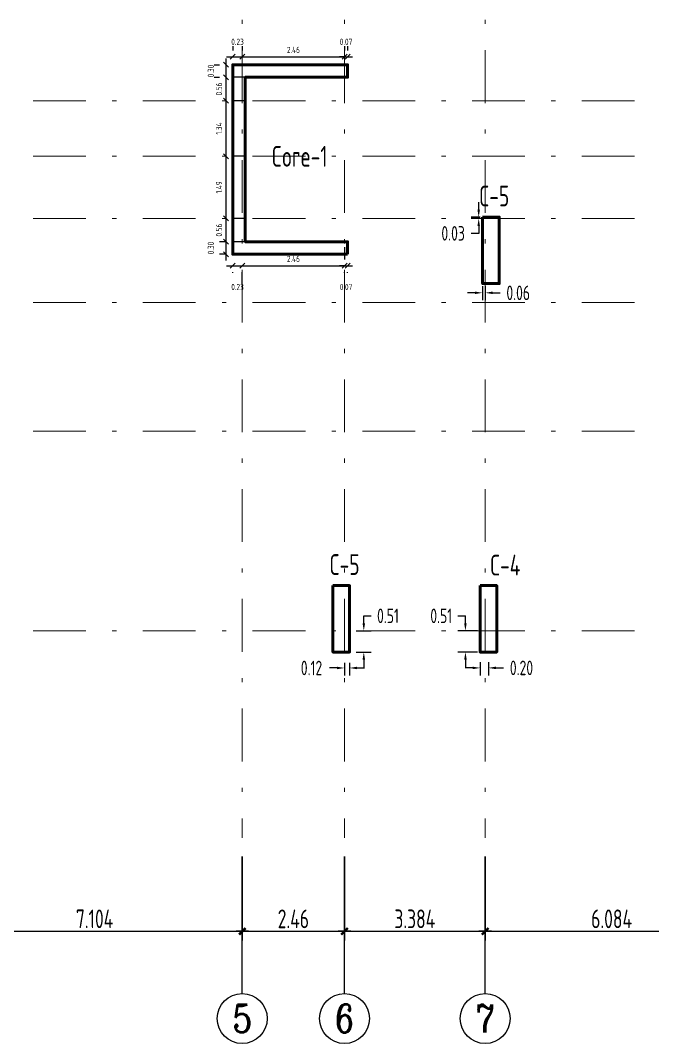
# Model space of a CAD drawing. Header units: metres. Extents: x 0 to 435, y 0 to 273.
# Drawn here: x 268.46 to 283.67, y 12.89 to 37.5 of the extents above; entities that cross this region are included whole.
import ezdxf
from ezdxf.enums import TextEntityAlignment as Align

# ---------------------------------------------------------------- set-up
doc = ezdxf.new("R2010")
doc.units = ezdxf.units.M
doc.header["$MEASUREMENT"] = 0
doc.linetypes.add('B4-PLANS$0$DASHDOT', pattern=[25.4, 12.7, -6.35, 0, -6.35])
doc.layers.get('0').update_dxf_attribs({"plot": 0})
for name, color, linetype in [('Columns', 2, 'Continuous'), ('S-Walls', 4, 'Continuous'), ('YQ_AXIS', 3, 'Continuous'), ('YQ_DIM', 3, 'Continuous')]:
    doc.layers.add(name, color=color, linetype=linetype)
doc.layers.add('Dote', color=1, linetype='B4-PLANS$0$DASHDOT', lineweight=15)
doc.styles.add('YQ_AXIS', font='COMPLEX.SHX', dxfattribs={"width": 0.8, "bigfont": 'GBCBIG.SHX'})
doc.styles.add('YQ_DIM', font='SUPEROS.SHX', dxfattribs={"width": 0.8, "bigfont": 'HZDX.SHX'})
doc.styles.add('YQ_TEXT', font='SUPEROS.SHX', dxfattribs={"width": 0.8, "bigfont": 'HZDX.SHX'})
doc.dimstyles.new('Col Coor', dxfattribs={"dimscale": 0, "dimtxt": 0.35, "dimasz": 0.18, "dimexe": 0.18, "dimexo": 0.0625, "dimgap": 0.09, "dimtad": 0, "dimtih": 1, "dimtoh": 1, "dimzin": 0, "dimdsep": 46, "dimtxsty": 'YQ_DIM', "dimcen": 0.09, "dimclrt": 256, "dimadec": 0, "dimazin": 0, "dimtfac": 1, "dimtofl": 0, "dimtmove": 0, "dimatfit": 3, "dimfxl": 1, "dimtolj": 1, "dimtzin": 0, "dimarcsym": 0})
doc.dimstyles.new('EXT-DIM', dxfattribs={"dimscale": 0, "dimtxt": 0.15, "dimasz": 0.12, "dimexe": 0.15, "dimexo": 0.45, "dimgap": 0.09, "dimtad": 1, "dimzin": 0, "dimdsep": 46, "dimtxsty": 'YQ_DIM', "dimblk": 'OBLIQUE', "dimcen": 0.09, "dimdle": 0.15, "dimadec": 0, "dimazin": 0, "dimtfac": 1.5, "dimtofl": 0, "dimtmove": 2, "dimatfit": 3, "dimldrblk": 'OBLIQUE', "dimfxl": 0.15, "dimtolj": 1, "dimtzin": 0, "dimarcsym": 0})
doc.dimstyles.new('yqm0_150', dxfattribs={"dimscale": 0.15, "dimtxt": 3, "dimasz": 1, "dimexe": 1.5, "dimexo": 3, "dimgap": 0.5, "dimtad": 1, "dimdec": 3, "dimdsep": 46, "dimtxsty": 'YQ_DIM', "dimblk": 'YQTICK', "dimcen": 0, "dimclrd": 256, "dimclre": 256, "dimclrt": 7, "dimadec": 1, "dimazin": 2, "dimtfac": 1, "dimtdec": 4, "dimtix": 1, "dimtmove": 2, "dimatfit": 2, "dimfxl": 1, "dimtolj": 1, "dimtzin": 0, "dimarcsym": 0})

# ---------------------------------------------------------------- blocks, each defined once
blk = doc.blocks.new('YQTICK')
blk.add_line((-1, 0), (1, 0))
at = {"const_width": 0.4}
blk.add_lwpolyline([(0.53, 0.53), (-0.53, -0.53)], dxfattribs=at)
blk = doc.blocks.new('*D784')
at = {"layer": 'Defpoints', "color": 0, "transparency": 16777216}
for p in [(266.693, 17.836), (273.797, 17.836), (273.797, 15.586)]:
    blk.add_point(p, dxfattribs=at)
at = {"layer": 'YQ_DIM', "lineweight": -2, "transparency": 16777216}
for p, q in [((266.693, 17.386), (266.693, 15.361)), ((273.797, 17.386), (273.797, 15.361)), ((266.843, 15.586), (273.647, 15.586))]:
    blk.add_line(p, q, dxfattribs=at)
at = {"layer": 'YQ_DIM', "lineweight": -2, "transparency": 16777216, "xscale": 0.15, "yscale": 0.15, "zscale": 0.15, "rotation": 180}
blk.add_blockref('YQTICK', (266.693, 15.586), dxfattribs=at)
at = {"layer": 'YQ_DIM', "lineweight": -2, "transparency": 16777216, "xscale": 0.15, "yscale": 0.15, "zscale": 0.15}
blk.add_blockref('YQTICK', (273.797, 15.586), dxfattribs=at)
at = {"layer": 'YQ_DIM', "color": 7, "transparency": 16777216, "insert": (270.245, 15.886), "char_height": 0.45, "attachment_point": 5, "style": 'YQ_DIM'}
blk.add_mtext('\\A1;7.104', dxfattribs=at)
blk = doc.blocks.new('*D785')
at = {"layer": 'Defpoints', "color": 0, "transparency": 16777216}
for p in [(273.797, 17.836), (276.257, 17.836), (276.257, 15.586)]:
    blk.add_point(p, dxfattribs=at)
at = {"layer": 'YQ_DIM', "lineweight": -2, "transparency": 16777216}
for p, q in [((273.797, 17.386), (273.797, 15.361)), ((276.257, 17.386), (276.257, 15.361)), ((273.947, 15.586), (276.107, 15.586))]:
    blk.add_line(p, q, dxfattribs=at)
at = {"layer": 'YQ_DIM', "lineweight": -2, "transparency": 16777216, "xscale": 0.15, "yscale": 0.15, "zscale": 0.15, "rotation": 180}
blk.add_blockref('YQTICK', (273.797, 15.586), dxfattribs=at)
at = {"layer": 'YQ_DIM', "lineweight": -2, "transparency": 16777216, "xscale": 0.15, "yscale": 0.15, "zscale": 0.15}
blk.add_blockref('YQTICK', (276.257, 15.586), dxfattribs=at)
at = {"layer": 'YQ_DIM', "color": 7, "transparency": 16777216, "insert": (275.027, 15.886), "char_height": 0.45, "attachment_point": 5, "style": 'YQ_DIM'}
blk.add_mtext('\\A1;2.46', dxfattribs=at)
blk = doc.blocks.new('*D786')
at = {"layer": 'Defpoints', "color": 0, "transparency": 16777216}
for p in [(276.257, 17.836), (279.641, 17.836), (279.641, 15.586)]:
    blk.add_point(p, dxfattribs=at)
at = {"layer": 'YQ_DIM', "lineweight": -2, "transparency": 16777216}
for p, q in [((276.257, 17.386), (276.257, 15.361)), ((279.641, 17.386), (279.641, 15.361)), ((276.407, 15.586), (279.491, 15.586))]:
    blk.add_line(p, q, dxfattribs=at)
at = {"layer": 'YQ_DIM', "lineweight": -2, "transparency": 16777216, "xscale": 0.15, "yscale": 0.15, "zscale": 0.15, "rotation": 180}
blk.add_blockref('YQTICK', (276.257, 15.586), dxfattribs=at)
at = {"layer": 'YQ_DIM', "lineweight": -2, "transparency": 16777216, "xscale": 0.15, "yscale": 0.15, "zscale": 0.15}
blk.add_blockref('YQTICK', (279.641, 15.586), dxfattribs=at)
at = {"layer": 'YQ_DIM', "color": 7, "transparency": 16777216, "insert": (277.949, 15.886), "char_height": 0.45, "attachment_point": 5, "style": 'YQ_DIM'}
blk.add_mtext('\\A1;3.384', dxfattribs=at)
blk = doc.blocks.new('*D787')
at = {"layer": 'Defpoints', "color": 0, "transparency": 16777216}
for p in [(279.641, 17.836), (285.725, 17.836), (285.725, 15.586)]:
    blk.add_point(p, dxfattribs=at)
at = {"layer": 'YQ_DIM', "lineweight": -2, "transparency": 16777216}
for p, q in [((279.641, 17.386), (279.641, 15.361)), ((285.725, 17.386), (285.725, 15.361)), ((279.791, 15.586), (285.575, 15.586))]:
    blk.add_line(p, q, dxfattribs=at)
at = {"layer": 'YQ_DIM', "lineweight": -2, "transparency": 16777216, "xscale": 0.15, "yscale": 0.15, "zscale": 0.15, "rotation": 180}
blk.add_blockref('YQTICK', (279.641, 15.586), dxfattribs=at)
at = {"layer": 'YQ_DIM', "lineweight": -2, "transparency": 16777216, "xscale": 0.15, "yscale": 0.15, "zscale": 0.15}
blk.add_blockref('YQTICK', (285.725, 15.586), dxfattribs=at)
at = {"layer": 'YQ_DIM', "color": 7, "transparency": 16777216, "insert": (282.683, 15.886), "char_height": 0.45, "attachment_point": 5, "style": 'YQ_DIM'}
blk.add_mtext('\\A1;6.084', dxfattribs=at)
blk = doc.blocks.new('*D1230')
at = {"layer": 'Columns', "color": 0, "lineweight": -2, "transparency": 16777216}
for p, q in [((276.077, 21.922), (275.897, 21.922)), ((276.257, 22.048), (276.257, 21.742)), ((276.379, 22.048), (276.379, 21.742)), ((276.559, 21.922), (276.739, 21.922))]:
    blk.add_line(p, q, dxfattribs=at)
at = {"layer": 'Columns', "color": 0, "transparency": 16777216}
for points in [[(276.077, 21.952), (276.077, 21.892), (276.257, 21.922)], [(276.559, 21.952), (276.559, 21.892), (276.379, 21.922)]]:
    blk.add_solid(points, dxfattribs=at)
at = {"layer": 'Defpoints', "color": 0, "transparency": 16777216}
for p in [(276.257, 22.11), (276.257, 21.922), (276.379, 22.11)]:
    blk.add_point(p, dxfattribs=at)
at = {"layer": 'Columns', "transparency": 16777216, "insert": (275.463, 21.922), "char_height": 0.35, "attachment_point": 5, "style": 'YQ_DIM'}
blk.add_mtext('\\A1;0.12', dxfattribs=at)
blk = doc.blocks.new('*D1231')
at = {"layer": 'Columns', "color": 0, "lineweight": -2, "transparency": 16777216}
for p, q in [((276.721, 22.996), (276.721, 23.176)), ((276.721, 23.176), (276.901, 23.176)), ((276.54, 22.816), (276.901, 22.816)), ((276.54, 22.304), (276.901, 22.304)), ((276.721, 22.124), (276.721, 21.944))]:
    blk.add_line(p, q, dxfattribs=at)
at = {"layer": 'Columns', "color": 0, "transparency": 16777216}
for points in [[(276.691, 22.996), (276.751, 22.996), (276.721, 22.816)], [(276.691, 22.124), (276.751, 22.124), (276.721, 22.304)]]:
    blk.add_solid(points, dxfattribs=at)
at = {"layer": 'Defpoints', "color": 0, "transparency": 16777216}
for p in [(276.478, 22.816), (276.721, 22.816), (276.478, 22.304)]:
    blk.add_point(p, dxfattribs=at)
at = {"layer": 'Columns', "transparency": 16777216, "insert": (277.303, 23.176), "char_height": 0.35, "attachment_point": 5, "style": 'YQ_DIM'}
blk.add_mtext('\\A1;0.51', dxfattribs=at)
blk = doc.blocks.new('*D1232')
at = {"layer": 'Columns', "color": 0, "lineweight": -2, "transparency": 16777216}
for p, q in [((279.339, 21.924), (279.159, 21.924)), ((279.519, 22.062), (279.519, 21.744)), ((279.719, 22.062), (279.719, 21.744)), ((279.899, 21.924), (280.079, 21.924))]:
    blk.add_line(p, q, dxfattribs=at)
at = {"layer": 'Columns', "color": 0, "transparency": 16777216}
for points in [[(279.339, 21.954), (279.339, 21.894), (279.519, 21.924)], [(279.899, 21.954), (279.899, 21.894), (279.719, 21.924)]]:
    blk.add_solid(points, dxfattribs=at)
at = {"layer": 'Defpoints', "color": 0, "transparency": 16777216}
for p in [(279.519, 22.125), (279.719, 22.125, 0), (279.719, 21.924)]:
    blk.add_point(p, dxfattribs=at)
at = {"layer": 'Columns', "transparency": 16777216, "insert": (280.514, 21.924), "char_height": 0.35, "attachment_point": 5, "style": 'YQ_DIM'}
blk.add_mtext('\\A1;0.20', dxfattribs=at)
blk = doc.blocks.new('*D1259')
at = {"layer": 'Columns', "color": 0, "lineweight": -2, "transparency": 16777216}
for p, q in [((279.485, 32.952), (279.485, 33.132)), ((279.517, 32.772), (279.305, 32.772)), ((279.517, 32.74), (279.305, 32.74)), ((279.485, 32.56), (279.485, 32.38)), ((279.485, 32.38), (279.305, 32.38))]:
    blk.add_line(p, q, dxfattribs=at)
at = {"layer": 'Columns', "color": 0, "transparency": 16777216}
for points in [[(279.455, 32.952), (279.515, 32.952), (279.485, 32.772)], [(279.455, 32.56), (279.515, 32.56), (279.485, 32.74)]]:
    blk.add_solid(points, dxfattribs=at)
at = {"layer": 'Defpoints', "color": 0, "transparency": 16777216}
for p in [(279.485, 32.74), (279.579, 32.772, 0), (279.579, 32.74, 0)]:
    blk.add_point(p, dxfattribs=at)
at = {"layer": 'Columns', "transparency": 16777216, "insert": (278.87, 32.38), "char_height": 0.35, "attachment_point": 5, "style": 'YQ_DIM'}
blk.add_mtext('\\A1;0.03', dxfattribs=at)
blk = doc.blocks.new('*D1260')
at = {"layer": 'Columns', "color": 0, "lineweight": -2, "transparency": 16777216}
for p, q in [((279.579, 31.11), (279.579, 30.769)), ((279.641, 31.11), (279.641, 30.769)), ((279.399, 30.949), (279.219, 30.949)), ((279.821, 30.949), (280.001, 30.949))]:
    blk.add_line(p, q, dxfattribs=at)
at = {"layer": 'Columns', "color": 0, "transparency": 16777216}
for points in [[(279.399, 30.979), (279.399, 30.919), (279.579, 30.949)], [(279.821, 30.979), (279.821, 30.919), (279.641, 30.949)]]:
    blk.add_solid(points, dxfattribs=at)
at = {"layer": 'Defpoints', "color": 0, "transparency": 16777216}
for p in [(279.579, 31.172, 0), (279.641, 31.172), (279.641, 30.949)]:
    blk.add_point(p, dxfattribs=at)
at = {"layer": 'Columns', "transparency": 16777216, "insert": (280.436, 30.949), "char_height": 0.35, "attachment_point": 5, "style": 'YQ_DIM'}
blk.add_mtext('\\A1;0.06', dxfattribs=at)
blk = doc.blocks.new('_OBLIQUE')
at = {"color": 0, "linetype": 'ByBlock'}
blk.add_line((-0.5, -0.5), (0.5, 0.5), dxfattribs=at)
blk = doc.blocks.new('*D1279')
at = {"layer": 'Columns', "color": 0, "lineweight": -2, "transparency": 16777216}
for p, q in [((273.119, 36.436), (273.252, 36.436)), ((273.402, 36.586), (273.402, 35.986)), ((273.119, 36.136), (273.252, 36.136))]:
    blk.add_line(p, q, dxfattribs=at)
at = {"layer": 'Defpoints', "color": 0, "transparency": 16777216}
for p in [(273.569, 36.436), (273.402, 36.136), (273.569, 36.136)]:
    blk.add_point(p, dxfattribs=at)
at = {"layer": 'Columns', "color": 0, "lineweight": -2, "transparency": 16777216, "xscale": 0.12, "yscale": 0.12, "zscale": 0.12}
for p, rotation in [((273.402, 36.436), 90), ((273.402, 36.136), 270)]:
    blk.add_blockref('_OBLIQUE', p, dxfattribs=dict(at, rotation=rotation))
at = {"layer": 'Columns', "color": 0, "transparency": 16777216, "insert": (273.042, 36.286), "char_height": 0.15, "attachment_point": 5, "rotation": 90, "style": 'YQ_DIM'}
blk.add_mtext('\\A1;0.30', dxfattribs=at)
blk = doc.blocks.new('*D1280')
at = {"layer": 'Columns', "color": 0, "lineweight": -2, "transparency": 16777216}
for p, q in [((273.402, 36.284), (273.402, 35.422)), ((273.852, 36.134), (273.552, 36.134)), ((273.852, 35.572), (273.552, 35.572))]:
    blk.add_line(p, q, dxfattribs=at)
at = {"layer": 'Defpoints', "color": 0, "transparency": 16777216}
for p in [(273.402, 36.134), (273.402, 35.572), (273.402, 35.572)]:
    blk.add_point(p, dxfattribs=at)
at = {"layer": 'Columns', "color": 0, "lineweight": -2, "transparency": 16777216, "xscale": 0.12, "yscale": 0.12, "zscale": 0.12}
for p, rotation in [((273.402, 36.134), 90), ((273.402, 35.572), 270)]:
    blk.add_blockref('_OBLIQUE', p, dxfattribs=dict(at, rotation=rotation))
at = {"layer": 'Columns', "color": 0, "transparency": 16777216, "insert": (273.237, 35.853), "char_height": 0.15, "attachment_point": 5, "rotation": 90, "style": 'YQ_DIM'}
blk.add_mtext('\\A1;0.56', dxfattribs=at)
blk = doc.blocks.new('*D1281')
at = {"layer": 'Columns', "color": 0, "lineweight": -2, "transparency": 16777216}
for p, q in [((273.402, 35.722), (273.402, 34.084)), ((273.852, 35.572), (273.552, 35.572)), ((273.852, 34.234), (273.552, 34.234))]:
    blk.add_line(p, q, dxfattribs=at)
at = {"layer": 'Defpoints', "color": 0, "transparency": 16777216}
for p in [(273.402, 35.572), (273.402, 34.234), (273.402, 34.234)]:
    blk.add_point(p, dxfattribs=at)
at = {"layer": 'Columns', "color": 0, "lineweight": -2, "transparency": 16777216, "xscale": 0.12, "yscale": 0.12, "zscale": 0.12}
for p, rotation in [((273.402, 35.572), 90), ((273.402, 34.234), 270)]:
    blk.add_blockref('_OBLIQUE', p, dxfattribs=dict(at, rotation=rotation))
at = {"layer": 'Columns', "color": 0, "transparency": 16777216, "insert": (273.237, 34.903), "char_height": 0.15, "attachment_point": 5, "rotation": 90, "style": 'YQ_DIM'}
blk.add_mtext('\\A1;1.34', dxfattribs=at)
blk = doc.blocks.new('*D1282')
at = {"layer": 'Columns', "color": 0, "lineweight": -2, "transparency": 16777216}
for p, q in [((273.402, 34.384), (273.402, 32.59)), ((273.852, 34.234), (273.552, 34.234)), ((273.852, 32.74), (273.552, 32.74))]:
    blk.add_line(p, q, dxfattribs=at)
at = {"layer": 'Defpoints', "color": 0, "transparency": 16777216}
for p in [(273.402, 34.234), (273.402, 32.74), (273.402, 32.74)]:
    blk.add_point(p, dxfattribs=at)
at = {"layer": 'Columns', "color": 0, "lineweight": -2, "transparency": 16777216, "xscale": 0.12, "yscale": 0.12, "zscale": 0.12}
for p, rotation in [((273.402, 34.234), 90), ((273.402, 32.74), 270)]:
    blk.add_blockref('_OBLIQUE', p, dxfattribs=dict(at, rotation=rotation))
at = {"layer": 'Columns', "color": 0, "transparency": 16777216, "insert": (273.237, 33.487), "char_height": 0.15, "attachment_point": 5, "rotation": 90, "style": 'YQ_DIM'}
blk.add_mtext('\\A1;1.49', dxfattribs=at)
blk = doc.blocks.new('*D1283')
at = {"layer": 'Columns', "color": 0, "lineweight": -2, "transparency": 16777216}
for p, q in [((273.402, 32.89), (273.402, 32.026)), ((273.852, 32.74), (273.552, 32.74)), ((273.852, 32.176), (273.552, 32.176))]:
    blk.add_line(p, q, dxfattribs=at)
at = {"layer": 'Defpoints', "color": 0, "transparency": 16777216}
for p in [(273.402, 32.74), (273.402, 32.176), (273.402, 32.176)]:
    blk.add_point(p, dxfattribs=at)
at = {"layer": 'Columns', "color": 0, "lineweight": -2, "transparency": 16777216, "xscale": 0.12, "yscale": 0.12, "zscale": 0.12}
for p, rotation in [((273.402, 32.74), 90), ((273.402, 32.176), 270)]:
    blk.add_blockref('_OBLIQUE', p, dxfattribs=dict(at, rotation=rotation))
at = {"layer": 'Columns', "color": 0, "transparency": 16777216, "insert": (273.237, 32.458), "char_height": 0.15, "attachment_point": 5, "rotation": 90, "style": 'YQ_DIM'}
blk.add_mtext('\\A1;0.56', dxfattribs=at)
blk = doc.blocks.new('*D1284')
at = {"layer": 'Columns', "color": 0, "lineweight": -2, "transparency": 16777216}
for p, q in [((273.402, 32.326), (273.402, 31.726)), ((273.419, 32.176), (273.252, 32.176)), ((273.419, 31.876), (273.252, 31.876))]:
    blk.add_line(p, q, dxfattribs=at)
at = {"layer": 'Defpoints', "color": 0, "transparency": 16777216}
for p in [(273.869, 32.176), (273.402, 31.876), (273.869, 31.876)]:
    blk.add_point(p, dxfattribs=at)
at = {"layer": 'Columns', "color": 0, "lineweight": -2, "transparency": 16777216, "xscale": 0.12, "yscale": 0.12, "zscale": 0.12}
for p, rotation in [((273.402, 32.176), 90), ((273.402, 31.876), 270)]:
    blk.add_blockref('_OBLIQUE', p, dxfattribs=dict(at, rotation=rotation))
at = {"layer": 'Columns', "color": 0, "transparency": 16777216, "insert": (273.042, 32.026), "char_height": 0.15, "attachment_point": 5, "rotation": 90, "style": 'YQ_DIM'}
blk.add_mtext('\\A1;0.30', dxfattribs=at)
blk = doc.blocks.new('*D1285')
at = {"layer": 'Columns', "color": 0, "lineweight": -2, "transparency": 16777216}
for p, q in [((273.419, 31.599), (273.947, 31.599)), ((273.569, 31.426), (273.569, 31.449)), ((273.797, 31.426), (273.797, 31.449))]:
    blk.add_line(p, q, dxfattribs=at)
at = {"layer": 'Defpoints', "color": 0, "transparency": 16777216}
for p in [(273.569, 31.876), (273.797, 31.876), (273.797, 31.599)]:
    blk.add_point(p, dxfattribs=at)
at = {"layer": 'Columns', "color": 0, "lineweight": -2, "transparency": 16777216, "xscale": 0.12, "yscale": 0.12, "zscale": 0.12, "rotation": 180}
blk.add_blockref('_OBLIQUE', (273.569, 31.599), dxfattribs=at)
at = {"layer": 'Columns', "color": 0, "lineweight": -2, "transparency": 16777216, "xscale": 0.12, "yscale": 0.12, "zscale": 0.12}
blk.add_blockref('_OBLIQUE', (273.797, 31.599), dxfattribs=at)
at = {"layer": 'Columns', "color": 0, "transparency": 16777216, "insert": (273.683, 31.089), "char_height": 0.15, "attachment_point": 5, "style": 'YQ_DIM'}
blk.add_mtext('\\A1;0.23', dxfattribs=at)
blk = doc.blocks.new('*D1286')
at = {"layer": 'Columns', "color": 0, "lineweight": -2, "transparency": 16777216}
for p, q in [((276.257, 32.049), (276.257, 31.749)), ((273.647, 31.599), (276.407, 31.599)), ((273.797, 31.149), (273.797, 31.449))]:
    blk.add_line(p, q, dxfattribs=at)
at = {"layer": 'Defpoints', "color": 0, "transparency": 16777216}
for p in [(273.797, 31.599), (276.257, 31.599), (276.257, 31.599)]:
    blk.add_point(p, dxfattribs=at)
at = {"layer": 'Columns', "color": 0, "lineweight": -2, "transparency": 16777216, "xscale": 0.12, "yscale": 0.12, "zscale": 0.12, "rotation": 180}
blk.add_blockref('_OBLIQUE', (273.797, 31.599), dxfattribs=at)
at = {"layer": 'Columns', "color": 0, "lineweight": -2, "transparency": 16777216, "xscale": 0.12, "yscale": 0.12, "zscale": 0.12}
blk.add_blockref('_OBLIQUE', (276.257, 31.599), dxfattribs=at)
at = {"layer": 'Columns', "color": 0, "transparency": 16777216, "insert": (275.027, 31.764), "char_height": 0.15, "attachment_point": 5, "style": 'YQ_DIM'}
blk.add_mtext('\\A1;2.46', dxfattribs=at)
blk = doc.blocks.new('*D1287')
at = {"layer": 'Columns', "color": 0, "lineweight": -2, "transparency": 16777216}
for p, q in [((276.257, 31.599), (276.137, 31.599)), ((276.329, 31.599), (276.449, 31.599)), ((276.257, 31.426), (276.257, 31.449)), ((276.329, 31.426), (276.329, 31.449))]:
    blk.add_line(p, q, dxfattribs=at)
at = {"layer": 'Defpoints', "color": 0, "transparency": 16777216}
for p in [(276.257, 31.876), (276.329, 31.876), (276.257, 31.599)]:
    blk.add_point(p, dxfattribs=at)
at = {"layer": 'Columns', "color": 0, "lineweight": -2, "transparency": 16777216, "xscale": 0.12, "yscale": 0.12, "zscale": 0.12}
blk.add_blockref('_OBLIQUE', (276.257, 31.599), dxfattribs=at)
at = {"layer": 'Columns', "color": 0, "lineweight": -2, "transparency": 16777216, "xscale": 0.12, "yscale": 0.12, "zscale": 0.12, "rotation": 180}
blk.add_blockref('_OBLIQUE', (276.329, 31.599), dxfattribs=at)
at = {"layer": 'Columns', "color": 0, "transparency": 16777216, "insert": (276.293, 31.089), "char_height": 0.15, "attachment_point": 5, "style": 'YQ_DIM'}
blk.add_mtext('\\A1;0.07', dxfattribs=at)
blk = doc.blocks.new('*D1288')
at = {"layer": 'Columns', "color": 0, "lineweight": -2, "transparency": 16777216}
for p, q in [((273.569, 36.886), (273.569, 36.778)), ((273.797, 36.886), (273.797, 36.778)), ((273.419, 36.628), (273.947, 36.628))]:
    blk.add_line(p, q, dxfattribs=at)
at = {"layer": 'Defpoints', "color": 0, "transparency": 16777216}
for p in [(273.569, 36.436), (273.797, 36.628), (273.797, 36.436)]:
    blk.add_point(p, dxfattribs=at)
at = {"layer": 'Columns', "color": 0, "lineweight": -2, "transparency": 16777216, "xscale": 0.12, "yscale": 0.12, "zscale": 0.12, "rotation": 180}
blk.add_blockref('_OBLIQUE', (273.569, 36.628), dxfattribs=at)
at = {"layer": 'Columns', "color": 0, "lineweight": -2, "transparency": 16777216, "xscale": 0.12, "yscale": 0.12, "zscale": 0.12}
blk.add_blockref('_OBLIQUE', (273.797, 36.628), dxfattribs=at)
at = {"layer": 'Columns', "color": 0, "transparency": 16777216, "insert": (273.683, 36.988), "char_height": 0.15, "attachment_point": 5, "style": 'YQ_DIM'}
blk.add_mtext('\\A1;0.23', dxfattribs=at)
blk = doc.blocks.new('*D1289')
at = {"layer": 'Columns', "color": 0, "lineweight": -2, "transparency": 16777216}
for p, q in [((273.797, 36.886), (273.797, 36.778)), ((276.257, 36.886), (276.257, 36.778)), ((273.647, 36.628), (276.407, 36.628))]:
    blk.add_line(p, q, dxfattribs=at)
at = {"layer": 'Defpoints', "color": 0, "transparency": 16777216}
for p in [(273.797, 36.436), (276.257, 36.628), (276.257, 36.436)]:
    blk.add_point(p, dxfattribs=at)
at = {"layer": 'Columns', "color": 0, "lineweight": -2, "transparency": 16777216, "xscale": 0.12, "yscale": 0.12, "zscale": 0.12, "rotation": 180}
blk.add_blockref('_OBLIQUE', (273.797, 36.628), dxfattribs=at)
at = {"layer": 'Columns', "color": 0, "lineweight": -2, "transparency": 16777216, "xscale": 0.12, "yscale": 0.12, "zscale": 0.12}
blk.add_blockref('_OBLIQUE', (276.257, 36.628), dxfattribs=at)
at = {"layer": 'Columns', "color": 0, "transparency": 16777216, "insert": (275.027, 36.793), "char_height": 0.15, "attachment_point": 5, "style": 'YQ_DIM'}
blk.add_mtext('\\A1;2.46', dxfattribs=at)
blk = doc.blocks.new('*D1290')
at = {"layer": 'Columns', "color": 0, "lineweight": -2, "transparency": 16777216}
for p, q in [((276.257, 36.886), (276.257, 36.778)), ((276.329, 36.886), (276.329, 36.778)), ((276.257, 36.628), (276.137, 36.628)), ((276.329, 36.628), (276.449, 36.628))]:
    blk.add_line(p, q, dxfattribs=at)
at = {"layer": 'Defpoints', "color": 0, "transparency": 16777216}
for p in [(276.257, 36.628), (276.257, 36.436), (276.329, 36.436)]:
    blk.add_point(p, dxfattribs=at)
at = {"layer": 'Columns', "color": 0, "lineweight": -2, "transparency": 16777216, "xscale": 0.12, "yscale": 0.12, "zscale": 0.12}
blk.add_blockref('_OBLIQUE', (276.257, 36.628), dxfattribs=at)
at = {"layer": 'Columns', "color": 0, "lineweight": -2, "transparency": 16777216, "xscale": 0.12, "yscale": 0.12, "zscale": 0.12, "rotation": 180}
blk.add_blockref('_OBLIQUE', (276.329, 36.628), dxfattribs=at)
at = {"layer": 'Columns', "color": 0, "transparency": 16777216, "insert": (276.293, 36.988), "char_height": 0.15, "attachment_point": 5, "style": 'YQ_DIM'}
blk.add_mtext('\\A1;0.07', dxfattribs=at)
blk = doc.blocks.new('*D1303')
at = {"layer": 'Columns', "color": 0, "lineweight": -2, "transparency": 16777216}
for p, q in [((278.986, 23.176), (279.166, 23.176)), ((279.166, 22.996), (279.166, 23.176)), ((279.457, 22.816), (278.986, 22.816)), ((279.457, 22.304), (278.986, 22.304)), ((279.166, 22.124), (279.166, 21.944))]:
    blk.add_line(p, q, dxfattribs=at)
at = {"layer": 'Columns', "color": 0, "transparency": 16777216}
for points in [[(279.136, 22.996), (279.196, 22.996), (279.166, 22.816)], [(279.136, 22.124), (279.196, 22.124), (279.166, 22.304)]]:
    blk.add_solid(points, dxfattribs=at)
at = {"layer": 'Defpoints', "color": 0, "transparency": 16777216}
for p in [(279.166, 22.816), (279.519, 22.816), (279.519, 22.304, 0)]:
    blk.add_point(p, dxfattribs=at)
at = {"layer": 'Columns', "transparency": 16777216, "insert": (278.584, 23.176), "char_height": 0.35, "attachment_point": 5, "style": 'YQ_DIM'}
blk.add_mtext('\\A1;0.51', dxfattribs=at)

msp = doc.modelspace()

# ---------------------------------------------------------------- linework, layer by layer
at = {"layer": 'Columns', "lineweight": 50, "elevation": 0}
for points in [[(279.5792, 32.7721), (279.5792, 31.1721), (279.9792, 31.1721), (279.9792, 32.7721)], [(279.5192, 23.9041), (279.5192, 22.3041), (279.9192, 22.3041), (279.9192, 23.9041)]]:
    msp.add_lwpolyline(points, close=True, dxfattribs=at)
at = {"layer": 'Columns', "lineweight": 50}
msp.add_lwpolyline([(275.9792, 23.9041), (275.9792, 22.3041), (276.3792, 22.3041), (276.3792, 23.9041)], close=True, dxfattribs=at)
at = {"layer": 'Dote', "ltscale": 0.1}
for p, q in [((273.7972, 49.9834), (273.7972, 17.8357)), ((276.2572, 49.9834), (276.2572, 17.8357)), ((279.6412, 49.9834), (279.6412, 17.8357)), ((258.2056, 35.5721), (315.1054, 35.5721)), ((258.2056, 34.2341), (315.1054, 34.2341)), ((258.2056, 32.7401), (315.1054, 32.7401)), ((258.2056, 30.7121), (315.1054, 30.7121)), ((258.2056, 27.6161), (315.1054, 27.6161)), ((258.2056, 22.8161), (315.1054, 22.8161))]:
    msp.add_line(p, q, dxfattribs=at)
at = {"layer": 'S-Walls', "lineweight": 50}
msp.add_lwpolyline([(276.3292, 31.8761), (276.3292, 32.1761), (273.8692, 32.1761), (273.8692, 36.1361), (276.3292, 36.1361), (276.3292, 36.4361), (273.5692, 36.4361), (273.5692, 31.8761)], close=True, dxfattribs=at)
at = {"layer": 'YQ_AXIS'}
for p, q in [((273.7972, 14.0857), (273.7972, 17.3857)), ((276.2572, 14.0857), (276.2572, 17.3857)), ((279.6412, 14.0857), (279.6412, 17.3857))]:
    msp.add_line(p, q, dxfattribs=at)
for centre in [(273.7972, 13.4857), (276.2572, 13.4857), (279.6412, 13.4857)]:
    msp.add_circle(centre, 0.6, dxfattribs=at)

# ---------------------------------------------------------------- texts
at = {"layer": 'YQ_AXIS', "color": 7, "style": 'YQ_AXIS', "width": 0.8}
for s, p in [('5', (273.7972, 13.4857)), ('6', (276.2572, 13.4857)), ('7', (279.6412, 13.4857))]:
    msp.add_text(s, height=0.675, dxfattribs=at).set_placement(p, align=Align.MIDDLE)
at = {"layer": 'YQ_DIM', "style": 'YQ_TEXT', "width": 0.8}
for s, p in [('Core-1', (275.174, 34.2341)), ('C-5', (279.8572, 33.279, 0)), ('C-5', (276.2572, 24.411)), ('C-4', (280.1212, 24.3975, 0))]:
    msp.add_text(s, height=0.5, dxfattribs=at).set_placement(p, align=Align.MIDDLE)

# ---------------------------------------------------------------- dimensions: what is measured, and where the dimension line sits
at = {"layer": 'Columns'}
for base, p1, p2, dimstyle, picture, middle in [((273.7972, 36.6276), (273.5692, 36.4361), (273.7972, 36.4361), 'EXT-DIM', '*D1288', (273.6832, 36.9876)), ((276.2572, 36.6276), (276.3292, 36.4361), (276.2572, 36.4361), 'EXT-DIM', '*D1290', (276.2932, 36.9876)), ((276.2572, 36.6276), (273.7972, 36.4361), (276.2572, 36.4361), 'EXT-DIM', '*D1289', (275.0272, 36.7926)), ((276.2572, 31.5989), (273.7972, 31.5989), (276.2572, 31.5989), 'EXT-DIM', '*D1286', (275.0272, 31.7639)), ((273.7972, 31.5989), (273.5692, 31.8761), (273.7972, 31.8761), 'EXT-DIM', '*D1285', (273.6832, 31.0889)), ((276.2572, 31.5989), (276.3292, 31.8761), (276.2572, 31.8761), 'EXT-DIM', '*D1287', (276.2932, 31.0889)), ((279.6412, 30.9486), (279.5792, 31.1721, 0), (279.6412, 31.1721), 'Col Coor', '*D1260', (280.4358, 30.9486)), ((276.2572, 21.922), (276.3792, 22.1104), (276.2572, 22.1104), 'Col Coor', '*D1230', (275.4626, 21.922)), ((279.7192, 21.9237), (279.5192, 22.1248), (279.7192, 22.1248, 0), 'Col Coor', '*D1232', (280.5138, 21.9237))]:
    dim = msp.add_linear_dim(base=base, p1=p1, p2=p2, dimstyle=dimstyle, override={"dimscale": 1}, dxfattribs=at)
    dim.commit()
    dim.dimension.update_dxf_attribs({"geometry": picture, "text_midpoint": middle})
for base, p1, p2, dimstyle, picture, middle in [((273.4017, 36.1361), (273.5692, 36.4361), (273.5692, 36.1361), 'EXT-DIM', '*D1279', (273.0417, 36.2861)), ((273.4017, 35.5721), (273.4017, 36.1339), (273.4017, 35.5721), 'EXT-DIM', '*D1280', (273.2367, 35.853)), ((273.4017, 34.2341), (273.4017, 35.5721), (273.4017, 34.2341), 'EXT-DIM', '*D1281', (273.2367, 34.9031)), ((273.4017, 32.7401), (273.4017, 34.2341), (273.4017, 32.7401), 'EXT-DIM', '*D1282', (273.2367, 33.4871)), ((279.4847, 32.7401), (279.5792, 32.7721, 0), (279.5792, 32.7401, 0), 'Col Coor', '*D1259', (278.8701, 32.3801)), ((273.4017, 32.1761), (273.4017, 32.7401), (273.4017, 32.1761), 'EXT-DIM', '*D1283', (273.2367, 32.4581)), ((273.4017, 31.8761), (273.8692, 32.1761), (273.8692, 31.8761), 'EXT-DIM', '*D1284', (273.0417, 32.0261)), ((276.7206, 22.8161), (276.4777, 22.3041), (276.4777, 22.8161), 'Col Coor', '*D1231', (277.3029, 23.1761))]:
    dim = msp.add_linear_dim(base=base, p1=p1, p2=p2, angle=90, dimstyle=dimstyle, override={"dimscale": 1}, dxfattribs=at)
    dim.commit()
    dim.dimension.update_dxf_attribs({"geometry": picture, "text_midpoint": middle})
dim = msp.add_linear_dim(base=(279.1658, 22.8161), p1=(279.5192, 22.3041, 0), p2=(279.5192, 22.8161), angle=90, dimstyle='Col Coor', override={"dimscale": 1, "dimtmove": 1}, dxfattribs=at)
dim.commit()
dim.dimension.update_dxf_attribs({"geometry": '*D1303', "text_midpoint": (279.0477, 23.1761), "dimtype": 160})
at = {"layer": 'YQ_DIM'}
for base, p1, p2, picture, middle in [((273.7972, 15.5857), (266.6932, 17.8357), (273.7972, 17.8357), '*D784', (270.2452, 15.8857)), ((276.2572, 15.5857), (273.7972, 17.8357), (276.2572, 17.8357), '*D785', (275.0272, 15.8857)), ((279.6412, 15.5857), (276.2572, 17.8357), (279.6412, 17.8357), '*D786', (277.9492, 15.8857)), ((285.7252, 15.5857), (279.6412, 17.8357), (285.7252, 17.8357), '*D787', (282.6832, 15.8857))]:
    dim = msp.add_linear_dim(base=base, p1=p1, p2=p2, dimstyle='yqm0_150', dxfattribs=at)
    dim.commit()
    dim.dimension.update_dxf_attribs({"geometry": picture, "text_midpoint": middle})

doc.saveas('drawing.dxf')
